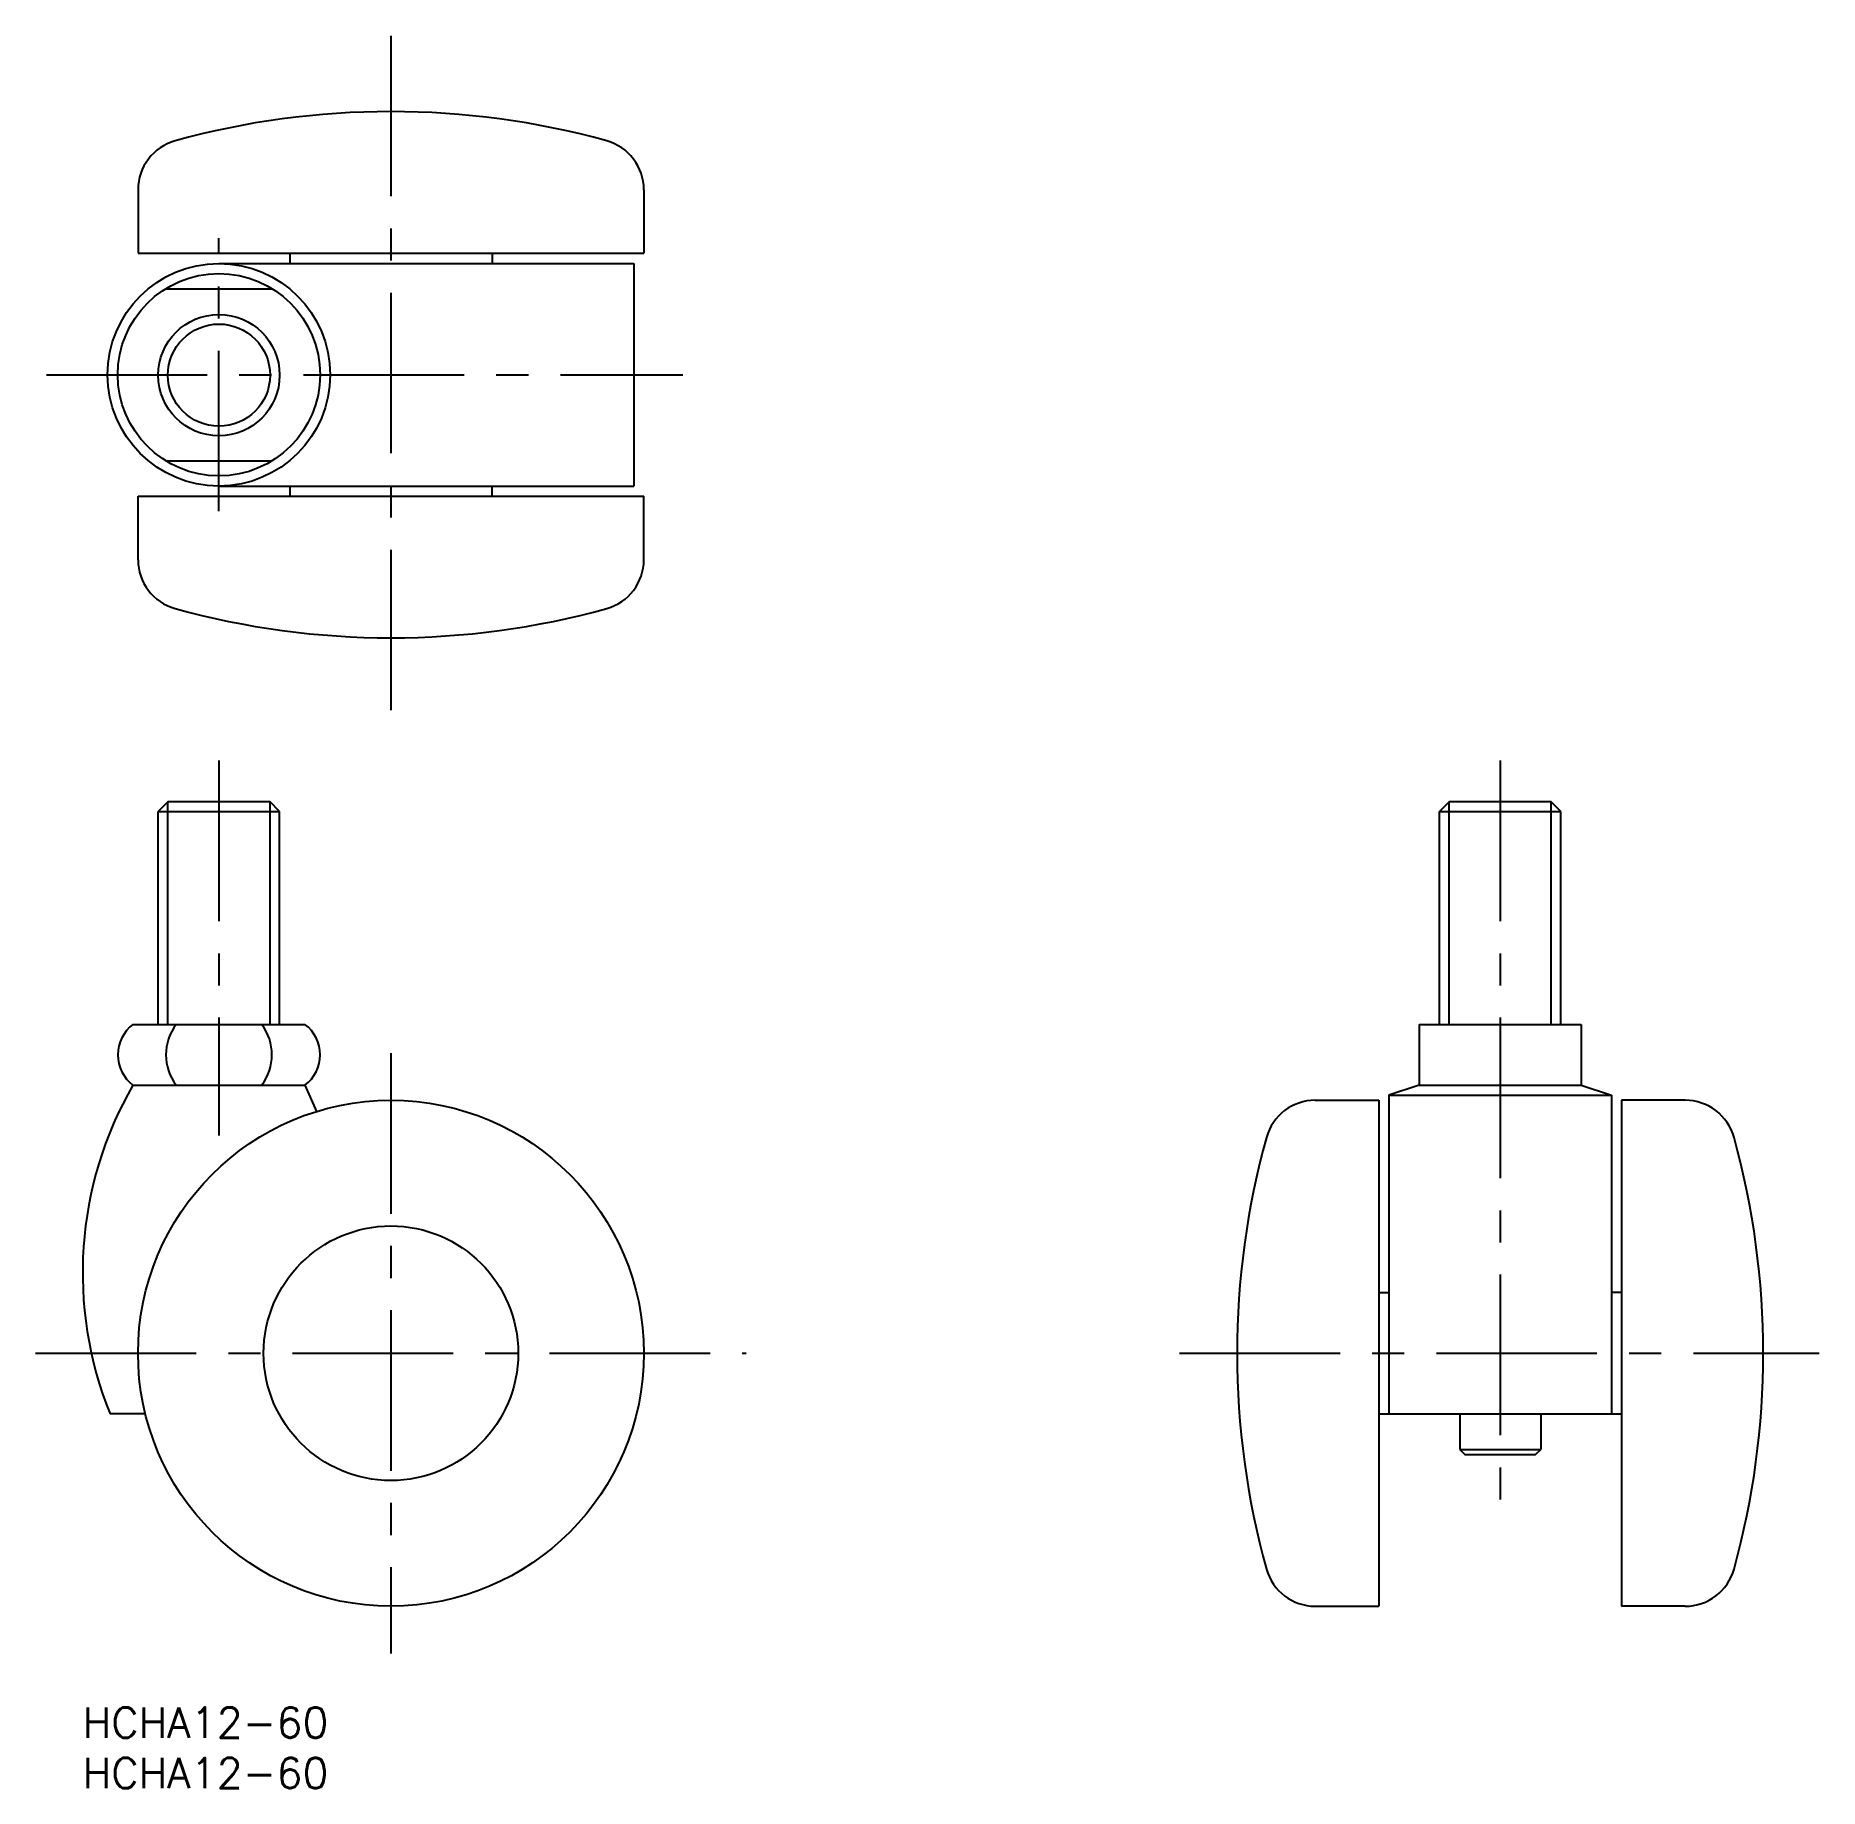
# Model space of a CAD drawing. Extents: x -5 to 172, y -8 to 165.
import ezdxf

# ---------------------------------------------------------------- set-up
doc = ezdxf.new("R2010")
doc.units = 0
doc.header["$LTSCALE"] = 0.5
doc.linetypes.add('CENTER', pattern=[50.8, 31.75, -6.35, 6.35, -6.35])
for name, color, linetype in [('MSM_CENTER', 1, 'CENTER'), ('MSM_CONTINUOUS', 7, 'CONTINUOUS'), ('MSM_NARROW', 5, 'CONTINUOUS'), ('MSM_PART_NUMBER', 7, 'CONTINUOUS')]:
    doc.layers.add(name, color=color, linetype=linetype)
doc.styles.get("Standard").update_dxf_attribs({"font": 'txt.shx', "height": 3, "bigfont": 'bigfont.shx'})

# ---------------------------------------------------------------- blocks, each defined once
blk = doc.blocks.new('*U2')
at = {"layer": 'MSM_PART_NUMBER'}
blk.add_text('HCHA12-60', height=3, dxfattribs=at).set_placement((0, -3))
blk = doc.blocks.new('*U3')
at = {"layer": 'MSM_PART_NUMBER'}
blk.add_text('HCHA12-60', height=3, dxfattribs=at).set_placement((0, -8))

msp = doc.modelspace()

# ---------------------------------------------------------------- linework, layer by layer
at = {"layer": 'MSM_CENTER'}
for p, q in [((30.47, 165.22), (30.47, 98.2)), ((13.47, 118.21), (13.47, 145.21)), ((-3.57, 131.71), (59.33, 131.71)), ((13.47, 93.57), (13.47, 56.51)), ((140.12, 93.57), (140.12, 20)), ((30.47, 64.66), (30.47, 5.34)), ((-4.65, 35), (65.59, 35)), ((108.41, 35), (171.66, 35))]:
    msp.add_line(p, q, dxfattribs=at)
at = {"layer": 'MSM_CONTINUOUS'}
for p, q in [((5.47, 150), (5.47, 143.71)), ((55.47, 150), (55.47, 143.71)), ((5.47, 143.71), (55.47, 143.71)), ((20.47, 143.71), (20.47, 142.71)), ((40.47, 143.71), (40.47, 142.71)), ((13.47, 142.71), (54.47, 142.71)), ((54.47, 142.71), (54.47, 120.71)), ((8.2, 140.21), (18.74, 140.21)), ((8.2, 123.21), (18.74, 123.21)), ((13.47, 120.71), (54.47, 120.71)), ((20.47, 120.71), (20.47, 119.71)), ((40.47, 119.71), (40.47, 120.71)), ((5.47, 113.42), (5.47, 119.71)), ((5.47, 119.71), (55.47, 119.71)), ((55.47, 113.42), (55.47, 119.71)), ((8.42, 89.5), (7.47, 88.55)), ((7.47, 88.55), (19.47, 88.55)), ((7.47, 67.5), (7.47, 88.55)), ((18.52, 89.5), (8.42, 89.5)), ((19.47, 88.55), (18.52, 89.5)), ((19.47, 67.5), (19.47, 88.55)), ((135.06, 89.5), (134.12, 88.55)), ((134.12, 88.55), (146.12, 88.55)), ((134.12, 67.5), (134.12, 88.55)), ((145.17, 89.5), (135.06, 89.5)), ((146.12, 88.55), (145.17, 89.5)), ((146.12, 67.5), (146.12, 88.55)), ((4.97, 67.5), (21.97, 67.5)), ((132.12, 67.5), (148.12, 67.5)), ((132.12, 67.5), (132.12, 61.5)), ((148.12, 67.5), (148.12, 61.5)), ((4.97, 61.5), (21.97, 61.5)), ((21.97, 61.5), (23.12, 58.9)), ((121.83, 60), (128.12, 60)), ((128.12, 60), (128.12, 10)), ((132.12, 61.5), (129.12, 60.5)), ((129.12, 60.5), (151.12, 60.5)), ((129.12, 60.5), (129.12, 29)), ((132.12, 61.5), (148.12, 61.5)), ((148.12, 61.5), (151.12, 60.5)), ((151.12, 60.5), (151.12, 29)), ((158.41, 60), (152.12, 60)), ((152.12, 60), (152.12, 10)), ((128.12, 41), (129.12, 41)), ((152.12, 41), (151.12, 41)), ((6.2, 29), (2.72, 29)), ((128.12, 29), (152.12, 29)), ((136.12, 29), (136.12, 25.5)), ((144.12, 29), (144.12, 25.5)), ((136.12, 25.5), (144.12, 25.5)), ((136.12, 25.5), (136.62, 25)), ((136.62, 25), (143.62, 25)), ((143.62, 25), (144.12, 25.5)), ((121.83, 10), (128.12, 10)), ((158.41, 10), (152.12, 10))]:
    msp.add_line(p, q, dxfattribs=at)
for centre, radius in [((13.47, 131.71), 11), ((13.47, 131.71), 10), ((13.47, 131.67), 6), ((30.47, 35), 25), ((30.47, 35), 12.58)]:
    msp.add_circle(centre, radius, dxfattribs=at)
for centre, radius, start, end in [((30.47, 77.59), 80.13, 74.5604, 105.4396), ((10.47, 150), 5, 105.4396, 180), ((50.47, 150), 5, 0, 74.5604), ((10.47, 113.42), 5, 180, 254.5604), ((50.47, 113.42), 5, 285.4396, 0), ((30.47, 185.84), 80.13, 254.5604, 285.4396), ((7.24, 64.5), 3.76, 127.0605, 232.9395), ((13.16, 64.5), 4.93, 142.5226, 217.4774), ((13.78, 64.5), 4.93, 322.5226, 37.4774), ((19.71, 64.5), 3.76, 307.0605, 52.9395), ((37.13, 42.94), 37.13, 150.0101, 202.0561), ((121.83, 55), 5, 90, 164.5604), ((158.41, 55), 5, 15.4396, 90), ((194.24, 35), 80.13, 164.5604, 195.4396), ((85.99, 35), 80.13, 344.5604, 15.4396), ((121.83, 15), 5, 195.4396, 270), ((158.41, 15), 5, 270, 344.5604)]:
    msp.add_arc(centre, radius, start, end, dxfattribs=at)
at = {"layer": 'MSM_NARROW'}
for p, q in [((8.42, 67.5), (8.42, 89.5)), ((18.52, 67.5), (18.52, 89.5)), ((135.06, 67.5), (135.06, 89.5)), ((145.17, 67.5), (145.17, 89.5))]:
    msp.add_line(p, q, dxfattribs=at)
msp.add_circle((13.47, 131.67), 5.05, dxfattribs=at)

# ---------------------------------------------------------------- block references
at = {"layer": 'MSM_CONTINUOUS'}
for name in ['*U2', '*U3']:
    msp.add_blockref(name, (0, 0), dxfattribs=at)

doc.saveas('drawing.dxf')
